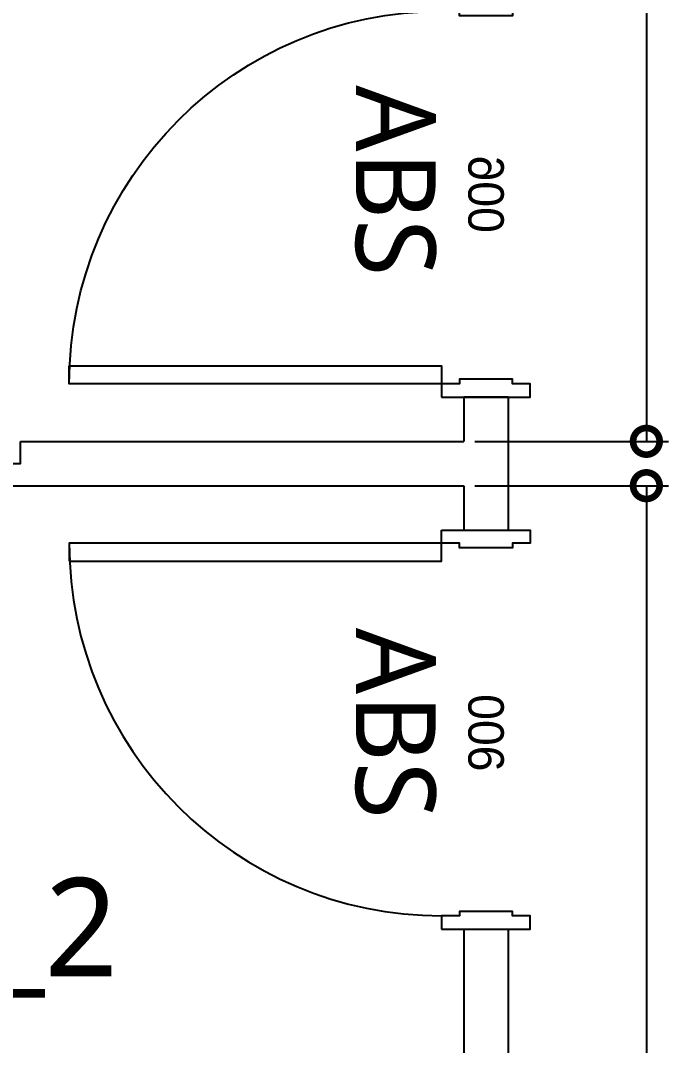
# Model space of a CAD drawing. Extents: x 11477420 to 23072185, y -28506554 to -14238804.
# Drawn here: x 11527638 to 11529100, y -14256752 to -14254440 of the extents above; entities that cross this region are included whole.
import ezdxf
from ezdxf.enums import TextEntityAlignment as Align

# ---------------------------------------------------------------- set-up
doc = ezdxf.new("R2010")
doc.units = 0
doc.header["$LTSCALE"] = 50
doc.header["$MEASUREMENT"] = 0
doc.layers.get('0').update_dxf_attribs({"linetype": 'CONTINUOUS'})
doc.layers.get('DEFPOINTS').update_dxf_attribs({"linetype": 'CONTINUOUS'})
for name, color, linetype in [('03-TEXT', 3, 'CONTINUOUS'), ('07-DIM WAL', 5, 'CONTINUOUS'), ('1.천장.벽체선(내벽)', 3, 'CONTINUOUS'), ('2.글자선', 60, 'CONTINUOUS'), ('CO-DO-FR', 7, 'CONTINUOUS'), ('CO-DOOR', 8, 'CONTINUOUS')]:
    doc.layers.add(name, color=color, linetype=linetype)
doc.styles.add('DAWIN', font='NanumSquareR.ttf')
doc.styles.add('W-TEXT2', font='Dotum.ttf')
doc.styles.add('맑은 고딕', font='malgun.ttf')
doc.dimstyles.new('40', dxfattribs={"dimscale": 40, "dimtxt": 2.2, "dimasz": 3, "dimexe": 1.25, "dimexo": 0.625, "dimtad": 1, "dimdec": 0, "dimzin": 0, "dimdsep": 46, "dimlunit": 6, "dimtxsty": 'DAWIN', "dimblk1": 'DOTSMALL', "dimblk2": 'DOTSMALL', "dimsah": 1, "dimcen": 0.001, "dimclrd": 1, "dimclre": 1, "dimclrt": 3, "dimadec": 0, "dimazin": 0, "dimtfac": 1, "dimtdec": 0, "dimtix": 1, "dimtmove": 2, "dimatfit": 3, "dimldrblk": 'DOTSMALL', "dimfxl": 0, "dimtolj": 1, "dimtzin": 0, "dimarcsym": 0})

# ---------------------------------------------------------------- blocks, each defined once
blk = doc.blocks.new('_DOTSMALL')
at = {"color": 0, "linetype": 'ByBlock', "const_width": 0.5}
blk.add_lwpolyline([(-0.0625, 0, 1), (0.0625, 0, 1)], format="xyb", close=True, dxfattribs=at)
blk = doc.blocks.new('*D119')
at = {"layer": '07-DIM WAL', "color": 1, "lineweight": -2, "ltscale": 30}
for p, q in [((11528663.1, -14252139.4), (11529099.9, -14252139.4)), ((11529049.9, -14252139.4), (11529049.9, -14255389.4)), ((11528663.1, -14255389.4), (11529099.9, -14255389.4))]:
    blk.add_line(p, q, dxfattribs=at)
at = {"layer": 'DEFPOINTS', "color": 0, "ltscale": 30}
for p in [(11528638.1, -14252139.4), (11528638.1, -14255389.4), (11529049.9, -14255389.4)]:
    blk.add_point(p, dxfattribs=at)
at = {"layer": '07-DIM WAL', "color": 1, "lineweight": -2, "ltscale": 30, "xscale": 120, "yscale": 120, "zscale": 120}
for p, rotation in [((11529049.9, -14252139.4), 90), ((11529049.9, -14255389.4), 270)]:
    blk.add_blockref('_DOTSMALL', p, dxfattribs=dict(at, rotation=rotation))
at = {"layer": '07-DIM WAL', "color": 3, "ltscale": 30, "insert": (11528969.1, -14253764.4), "char_height": 88, "attachment_point": 5, "rotation": 90, "style": 'DAWIN'}
blk.add_mtext('\\A1;3,250', dxfattribs=at)
blk = doc.blocks.new('*D120')
at = {"layer": '07-DIM WAL', "color": 1, "lineweight": -2, "ltscale": 30}
for p, q in [((11528663.1, -14255489.4), (11529099.9, -14255489.4)), ((11529049.9, -14255489.4), (11529049.9, -14258839.4)), ((11528663.1, -14258839.4), (11529099.9, -14258839.4))]:
    blk.add_line(p, q, dxfattribs=at)
at = {"layer": 'DEFPOINTS', "color": 0, "ltscale": 30}
for p in [(11528638.1, -14255489.4), (11528638.1, -14258839.4), (11529049.9, -14258839.4)]:
    blk.add_point(p, dxfattribs=at)
at = {"layer": '07-DIM WAL', "color": 1, "lineweight": -2, "ltscale": 30, "xscale": 120, "yscale": 120, "zscale": 120}
for p, rotation in [((11529049.9, -14255489.4), 90), ((11529049.9, -14258839.4), 270)]:
    blk.add_blockref('_DOTSMALL', p, dxfattribs=dict(at, rotation=rotation))
at = {"layer": '07-DIM WAL', "color": 3, "ltscale": 30, "insert": (11528969.1, -14257164.4), "char_height": 88, "attachment_point": 5, "rotation": 90, "style": 'DAWIN'}
blk.add_mtext('\\A1;3,350', dxfattribs=at)
blk = doc.blocks.new('D-001')
at = {"layer": 'CO-DO-FR'}
for points in [[(0, 200), (0, 0), (30, 0), (30, 40), (40, 40), (40, 160), (30, 160), (30, 200), (0, 200)], [(900, 200), (900, 0), (870, 0), (870, 40), (860, 40), (860, 160), (870, 160), (870, 200), (900, 200)]]:
    blk.add_lwpolyline(points, close=True, dxfattribs=at)
at = {"layer": 'CO-DOOR'}
blk.add_lwpolyline([(830, 1040), (830, 200), (870, 200), (870, 1040)], close=True, dxfattribs=at)
blk.add_arc((870, 200), 840, 90, 180, dxfattribs=at)
at = {"layer": '2.글자선', "style": 'W-TEXT2'}
blk.add_text('900', height=80, dxfattribs=at).set_placement((442.6, 99.7), align=Align.MIDDLE_CENTER)

msp = doc.modelspace()

# ---------------------------------------------------------------- linework, layer by layer
at = {"layer": '1.천장.벽체선(내벽)', "ltscale": 30}
for p, q in [((11528638.1, -14255289.4), (11528638.1, -14255389.4)), ((11528738.1, -14255289.4), (11528638.1, -14255289.4)), ((11528738.1, -14255289.4), (11528738.1, -14255589.4)), ((11527638.1, -14255389.4), (11528638.1, -14255389.4)), ((11526738.1, -14255489.4), (11528638.1, -14255489.4)), ((11528638.1, -14255489.4), (11528638.1, -14255589.4)), ((11528638.1, -14255589.4), (11528738.1, -14255589.4)), ((11528638.1, -14256489.4), (11528638.1, -14258839.4)), ((11528638.1, -14256489.4), (11528738.1, -14256489.4)), ((11528738.1, -14256489.4), (11528738.1, -14258839.4))]:
    msp.add_line(p, q, dxfattribs=at)
msp.add_lwpolyline([(11526738.1, -14255439.4), (11527638.1, -14255439.4), (11527638.1, -14255389.4)], dxfattribs=at)

# ---------------------------------------------------------------- block references
at = {"layer": 'CO-DOOR', "xscale": -1, "rotation": 90}
msp.add_blockref('D-001', (11528788.1, -14254389.4), dxfattribs=at)
at = {"layer": 'CO-DOOR', "rotation": 90.00000000000001}
msp.add_blockref('D-001', (11528788.1, -14256489.4), dxfattribs=at)

# ---------------------------------------------------------------- texts
at = {"layer": '03-TEXT', "color": 7, "style": '맑은 고딕'}
for p in [(11528574.6, -14254586.1), (11528574.6, -14255809.9)]:
    msp.add_text('ABS', height=180, rotation=270, dxfattribs=at).set_placement(p, align=Align.TOP_LEFT)
at = {"layer": '03-TEXT', "style": '맑은 고딕'}
msp.add_text('레이저실_2', height=222.22, dxfattribs=at).set_placement((11526448.6, -14256374.1), align=Align.TOP_LEFT)

# ---------------------------------------------------------------- dimensions: what is measured, and where the dimension line sits
at = {"layer": '07-DIM WAL', "ltscale": 30}
for base, p1, p2, picture, middle in [((11529049.9, -14255389.4), (11528638.1, -14252139.4), (11528638.1, -14255389.4), '*D119', (11528969.1, -14253764.4)), ((11529049.9, -14258839.4), (11528638.1, -14255489.4), (11528638.1, -14258839.4), '*D120', (11528969.1, -14257164.4))]:
    dim = msp.add_linear_dim(base=base, p1=p1, p2=p2, angle=90, dimstyle='40', dxfattribs=at)
    dim.commit()
    dim.dimension.update_dxf_attribs({"geometry": picture, "text_midpoint": middle})

doc.saveas('drawing.dxf')
